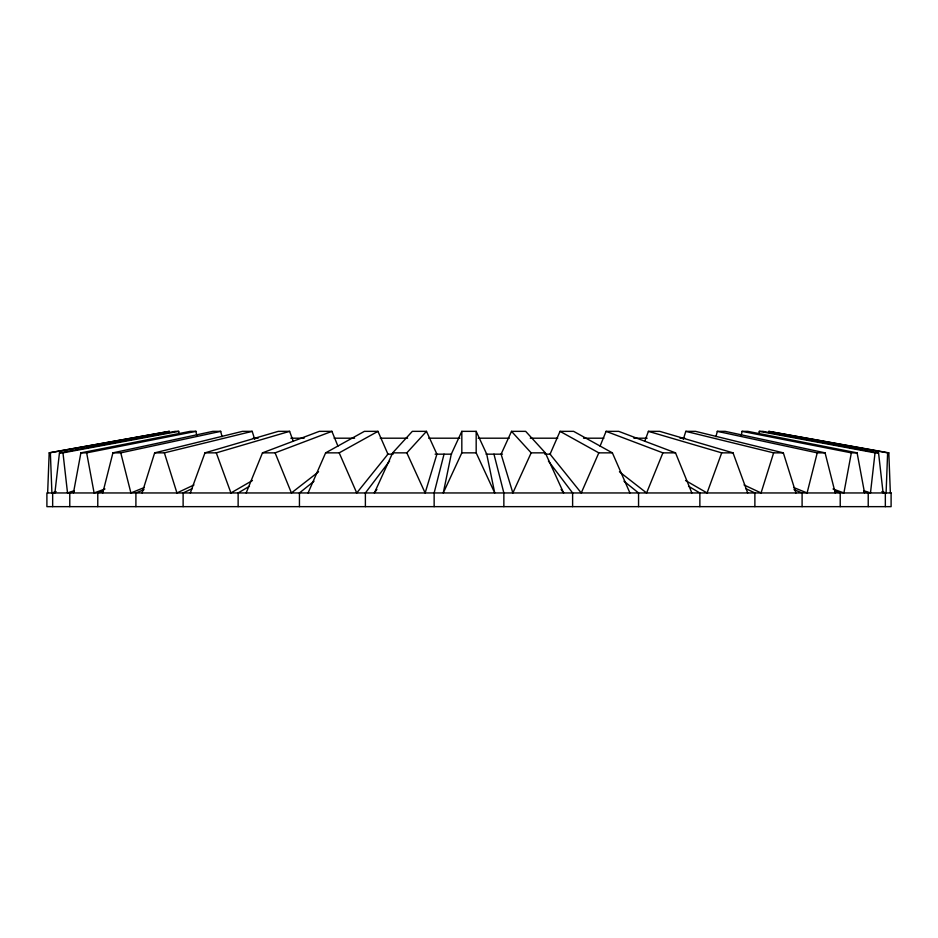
<?xml version="1.0" encoding="UTF-8"?>
<svg xmlns="http://www.w3.org/2000/svg" width="938" height="938" viewBox="0 0 938 938"><rect width="100%" height="100%" fill="white"/><g stroke="black" fill="none" stroke-linecap="round" stroke-linejoin="round"><path stroke-width="1.41" d="M476.176 431.351L486.728 454.168L494.725 492.954L476.176 452.855L476.176 431.351L461.824 431.351L451.272 454.168L443.275 492.954L461.824 452.855L461.824 431.351M47.65 492.954L49.186 452.855L169.344 431.351L49.186 452.855M890.35 492.954L888.814 452.855L768.656 431.351L887.629 452.855L886.093 492.954L881.919 491.582M54.896 492.954L59.457 452.855L175.172 431.351L178.701 431.351L179.017 434.2M758.983 434.2L759.299 431.351L762.829 431.351L878.543 452.855L883.104 492.954M878.543 452.855L875.025 452.855L870.476 492.954L863.617 490.621M73.434 492.954L80.891 452.855L190.215 431.351L195.972 431.351L196.769 435.631M741.231 435.631L742.028 431.351L747.785 431.351L857.109 452.855L864.566 492.954M857.109 452.855L851.341 452.855L843.895 492.954L833.014 488.979M102.77 492.954L112.912 452.855L212.856 431.351L220.7 431.351L222.06 436.721M715.94 436.721L717.3 431.351L725.144 431.351L825.088 452.855L835.23 492.954M825.088 452.855L817.233 452.855L807.09 492.954L793.63 487.49M444.037 454.168L434.142 492.954L434.142 506.649M142.084 492.954L154.653 452.855L242.485 431.351L252.193 431.351L254.726 439.406M683.274 439.406L685.807 431.351L695.515 431.351L783.347 452.855L795.916 492.954M783.347 452.855L773.627 452.855L761.058 492.954L744.057 484.958M190.32 492.954L204.965 452.855L278.293 431.351L289.608 431.351L293.043 440.743M644.957 440.743L648.393 431.351L659.707 431.351L733.035 452.855L747.68 492.954M733.035 452.855L721.709 452.855L707.064 492.954L685.572 480.514M246.155 492.954L262.476 452.855L319.295 431.351L331.911 431.351L337.926 446.113M600.074 446.113L606.089 431.351L618.705 431.351L675.524 452.855L691.845 492.954M675.524 452.855L662.896 452.855L646.587 492.954L619.432 471.802M308.074 492.954L325.627 452.855L364.39 431.351L377.955 431.351L387.945 454.168L356.745 492.954L339.193 452.855L325.627 452.855M612.373 452.855L573.61 431.351L560.045 431.351L550.055 454.168L581.255 492.954L598.807 452.855L612.373 452.855L629.926 492.954M392.682 452.855L406.834 452.855L425.137 492.954L436.897 454.168L426.485 431.351L412.333 431.351L392.682 452.855L374.379 492.954L376.888 489.437M545.318 452.855L525.667 431.351L511.515 431.351L501.103 454.168L512.863 492.954L531.166 452.855L545.318 452.855L563.621 492.954L561.112 489.437M389.598 461.015L365.386 492.954L365.386 506.649M406.834 452.855L426.485 431.351M313.996 481.229L299.445 492.954L299.445 506.649M318.568 471.802L291.413 492.954L275.104 452.855L262.476 452.855M249.473 486.247L238.135 492.954L238.135 506.649M252.428 480.514L230.936 492.954L216.291 452.855L204.965 452.855M339.193 452.855L377.955 431.351M192.278 488.581L183.121 492.954L183.121 506.649M193.943 484.958L176.942 492.954L164.373 452.855L154.653 452.855M144.006 489.636L135.904 492.954L135.904 506.649M144.37 487.49L130.91 492.954L120.768 452.855L112.912 452.855M275.104 452.855L331.911 431.351M103.25 490.937L97.775 492.954L97.775 506.649M104.986 488.979L94.105 492.954L86.659 452.855L80.891 452.855M73.914 491.535L69.775 492.954L69.775 506.649M74.383 490.621L67.524 492.954L62.975 452.855L59.457 452.855M56.081 491.582L51.907 492.954L50.371 452.855M216.291 452.855L289.608 431.351M164.373 452.855L252.193 431.351M120.768 452.855L220.7 431.351M86.659 452.855L195.972 431.351M62.975 452.855L178.701 431.351M253.178 438.198L258.102 438.198M290.827 438.198L304.135 438.198M334.08 438.198L354.599 438.198M380.23 438.198L407.62 438.198M428.713 438.198L459.831 438.198M478.169 438.198L509.287 438.198M530.287 438.198L557.735 438.198M583.53 438.198L603.92 438.198M633.865 438.198L647.173 438.198M680.015 438.198L684.822 438.198M461.824 452.855L476.176 452.855M887.629 452.855L888.814 452.855M387.382 454.168L393.092 454.168M435.115 454.168L451.577 454.168M486.001 454.168L502.475 454.168M544.826 454.168L550.547 454.168M759.299 431.351L875.025 452.855M742.028 431.351L851.341 452.855M717.3 431.351L817.233 452.855M685.807 431.351L773.627 452.855M648.393 431.351L721.709 452.855M864.086 491.535L868.225 492.954L868.225 506.649M834.75 490.937L840.225 492.954L840.225 506.649M606.089 431.351L662.896 452.855M793.994 489.636L802.096 492.954L802.096 506.649M745.722 488.581L754.879 492.954L754.879 506.649M560.045 431.351L598.807 452.855M688.527 486.247L699.865 492.954L699.865 506.649M624.005 481.229L638.555 492.954L638.555 506.649M511.515 431.351L531.166 452.855M548.402 461.015L572.614 492.954L572.614 506.649M493.963 454.168L503.858 492.954L503.858 506.649M885.343 492.954L885.343 506.649M52.657 492.954L52.657 506.649M891.1 492.954L46.9 492.954L46.9 506.649L891.1 506.649L891.1 492.954"/></g></svg>
